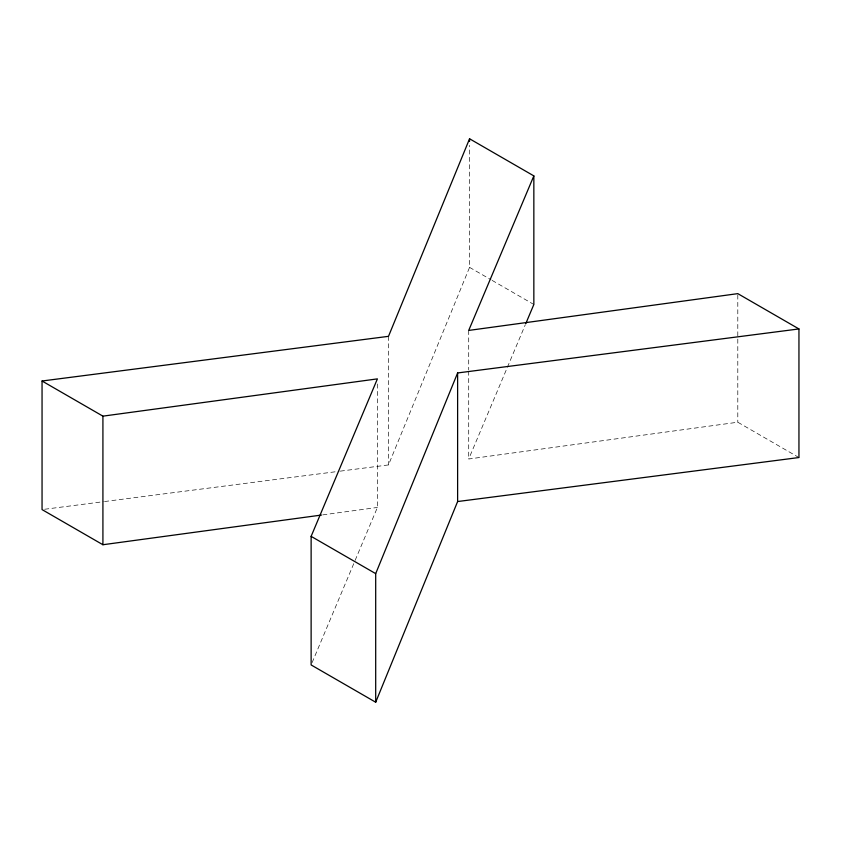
<?xml version="1.0" encoding="UTF-8"?>
<svg xmlns="http://www.w3.org/2000/svg" width="841" height="841" viewBox="0 0 841 841"><rect width="100%" height="100%" fill="white"/><g stroke="black" fill="none" stroke-linecap="round" stroke-linejoin="round"><path stroke-width="0.63" stroke-dasharray="4.21 3.15" d="M340.311 471.139L388.5 464.926L469.562 267.364L469.562 145.335M312.148 662.54L354.639 561.557M355.144 560.348L377.409 507.459L377.409 382.802M798.95 457.536L737.799 422.224L468.71 459.007L506.881 368.463M507.386 367.254L525.194 325.004M322.765 514.881L377.409 507.459M44.657 509.257L103.264 501.699M104.568 501.53L339.007 471.307M469.562 267.364L490.997 279.738M492.122 280.389L533.846 304.474M737.799 294.949L737.799 422.224M468.71 330.429L468.71 369.788M468.71 371.102L468.71 459.007M388.5 336.337L388.5 464.926"/><path stroke-width="1.26" d="M375.696 702.224L375.696 573.636L457.62 372.952L798.95 328.947L798.95 457.536L457.62 501.541L375.696 702.224L311.128 664.947L311.128 536.358L377.409 378.87L102.917 416.148L42.05 381.005L42.05 509.593L102.917 544.737L321.472 515.049M525.709 323.796L533.846 304.474L533.846 175.895L469.562 138.776L388.5 336.337L42.05 381.005M533.846 175.895L468.71 330.429L737.799 293.635L798.95 328.947M311.128 536.358L375.696 573.636M469.562 138.776L469.562 141.404M457.62 372.952L457.62 501.541M102.917 416.148L102.917 544.737"/></g></svg>
